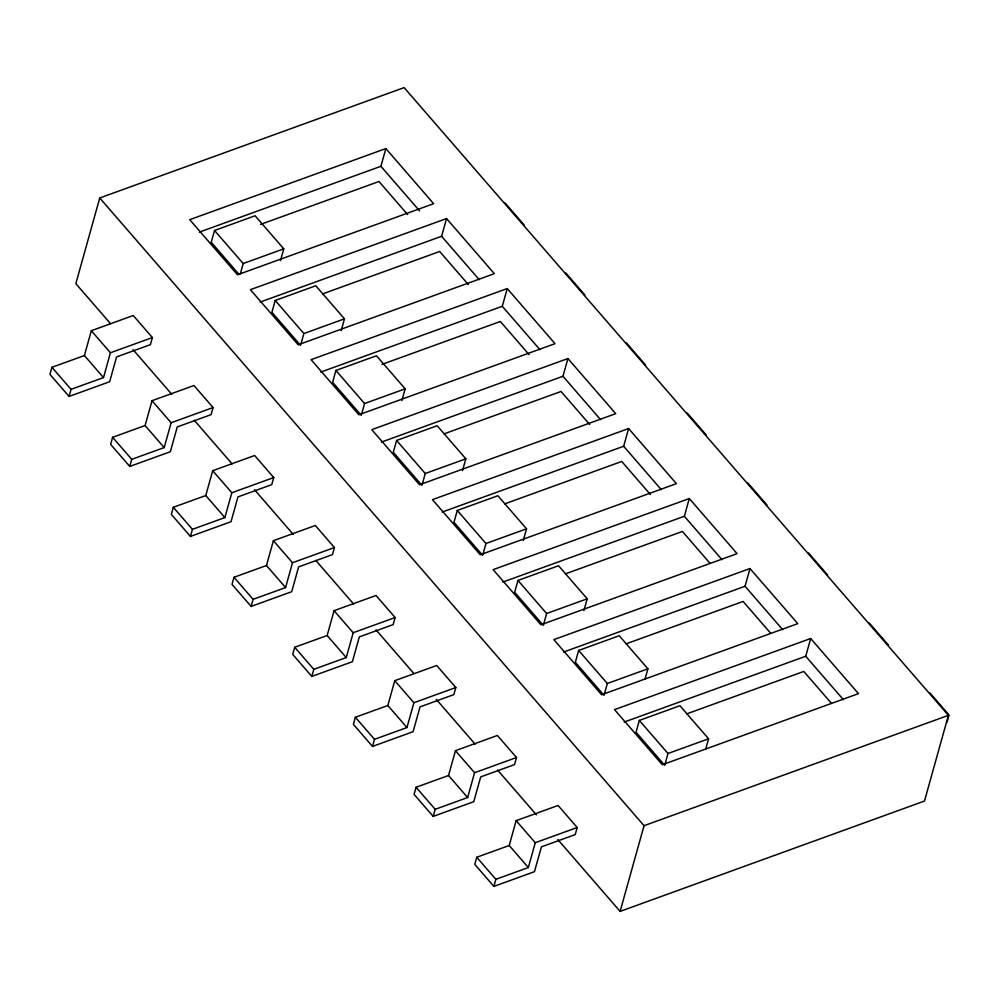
<?xml version="1.0" encoding="UTF-8"?>
<svg xmlns="http://www.w3.org/2000/svg" width="999" height="999" viewBox="0 0 999 999"><rect width="100%" height="100%" fill="white"/><g stroke="black" fill="none" stroke-linecap="round" stroke-linejoin="round"><path stroke-width="1.5" d="M51.936 367.307L49.95 374.4L69.068 396.441L109.653 381.73L116.583 356.918L150.399 344.655L152.372 337.562L133.267 315.509L91.321 330.719L84.403 355.544L51.936 367.307L71.041 389.348L69.068 396.441M557.817 839.535L620.117 911.388L924.487 801.036L948.413 715.346L404.133 87.612L99.75 197.964L75.824 283.654L110.552 323.688M71.041 389.348L103.509 377.585L110.439 352.759L152.372 337.562M112.612 437.3L110.639 444.393L129.758 466.433L170.342 451.723L177.273 426.91L211.089 414.647L213.062 407.555L193.956 385.514L152.01 400.711L145.08 425.537L112.612 437.3L131.731 459.34L129.758 466.433M280.482 260.652L283.778 248.838L255.107 215.772L214.523 230.482L211.226 242.295L238.898 274.226M131.731 459.34L164.198 447.577L171.129 422.752L213.062 407.555M173.302 507.292L171.328 514.385L190.447 536.426L231.031 521.715L237.949 496.903L271.778 484.64L273.751 477.547L254.645 455.507L212.7 470.704L205.769 495.529L173.302 507.292L192.42 529.345L190.447 536.426M240.309 273.888L243.194 263.549L283.778 248.838M341.171 330.644L344.468 318.831L315.796 285.764L275.212 300.474L271.915 312.287L300.587 345.354M192.42 529.345L224.887 517.569L231.818 492.744L273.751 477.547M233.991 577.285L232.018 584.378L251.124 606.418L291.708 591.708L298.639 566.895L332.467 554.632L334.44 547.539L315.334 525.499L273.389 540.696L266.458 565.521L233.991 577.285L253.109 599.338L251.124 606.418M300.999 343.881L303.883 333.541L344.468 318.831M199.388 232.105L380.906 166.296L385.864 148.564L433.641 203.684L237.487 274.787L189.71 219.68L385.864 148.564M401.848 400.636L405.157 388.823L376.486 355.756L335.901 370.467L332.605 382.28L361.276 415.359M253.109 599.338L285.577 587.562L292.507 562.737L334.44 547.539M294.68 647.277L292.707 654.37L311.813 676.41L352.397 661.7L359.328 636.887L393.156 624.625L395.129 617.532L376.011 595.491L334.078 610.689L327.148 635.514L294.68 647.277L313.798 669.33L311.813 676.41M361.688 413.873L364.573 403.534L405.157 388.823M260.077 302.098L441.595 236.288L446.553 218.556L494.33 273.676L298.177 344.78L250.387 289.673L446.553 218.556M462.537 470.629L465.846 458.816L437.175 425.749L396.591 440.459L393.281 452.285L421.953 485.352M313.798 669.33L346.266 657.554L353.196 632.729L395.129 617.532M355.369 717.27L353.396 724.362L372.502 746.415L413.087 731.693L420.017 706.88L453.846 694.617L455.819 687.524L436.7 665.484L394.767 680.681L387.837 705.506L355.369 717.27L374.488 739.322L372.502 746.415M422.365 483.866L425.262 473.526L465.846 458.816M320.766 372.09L502.285 306.281L507.242 288.561L555.019 343.668L358.866 414.772L311.076 359.665L507.242 288.561M457.28 510.452L453.971 522.277L482.642 555.344L485.951 543.518L526.535 528.808L497.864 495.741L457.28 510.452L485.951 543.518M374.488 739.322L406.955 727.547L413.886 702.734L455.819 687.524M416.059 787.262L414.086 794.355L433.191 816.408L473.776 801.685L480.706 776.872L514.522 764.61L516.508 757.517L497.39 735.476L455.457 750.674L448.526 775.499L416.059 787.262L435.177 809.315L433.191 816.408M381.456 442.082L562.974 376.273L567.919 358.554L615.709 413.661L419.555 484.765L371.765 429.657L567.919 358.554M523.226 540.621L526.535 528.808M517.969 580.444L514.66 592.27L543.331 625.337L546.64 613.511L587.225 598.801L558.553 565.734L517.969 580.444L546.64 613.511M435.177 809.315L467.644 797.539L474.575 772.726L516.508 757.517M476.748 857.254L474.775 864.347L493.881 886.4L534.465 871.677L541.396 846.865L575.212 834.602L577.197 827.509L558.079 805.469L516.146 820.666L509.215 845.491L476.748 857.254L495.866 879.307L493.881 886.4M442.145 512.075L623.663 446.266L628.608 428.546L676.398 483.653L480.244 554.77L432.455 499.65L628.608 428.546M583.916 610.626L587.225 598.801M578.646 650.436L575.349 662.262L604.02 695.329L607.33 683.503L647.901 668.793L619.23 635.726L578.646 650.436L607.33 683.503M495.866 879.307L528.334 867.532L535.264 842.719L577.197 827.509M502.834 582.067L684.352 516.258L689.298 498.538L737.087 553.646L540.934 624.762L493.144 569.642L689.298 498.538M645.017 679.133L647.901 668.793M705.706 749.125L708.591 738.785L679.919 705.719L639.335 720.429L636.038 732.255L663.723 764.173M620.117 911.388L644.043 825.698L948.413 715.346M664.71 765.321L668.006 753.496L708.591 738.785M563.523 652.06L745.042 586.251L749.987 568.531L797.776 623.638L601.623 694.755L553.833 639.635L749.987 568.531M624.213 722.052L805.731 656.243L810.676 638.523L858.466 693.631L662.312 764.747L614.522 709.627L810.676 638.523M947.064 722.102L949.05 715.022L929.932 692.969M260.577 224.413L378.971 181.493L407.642 214.56M322.727 293.868L439.66 251.486L468.331 284.553M381.955 364.398L500.349 321.478L529.02 354.545M444.105 433.853L561.038 391.471L589.71 424.538M504.795 503.846L621.728 461.463L650.399 494.53M565.484 573.838L682.404 531.456L710.089 563.386M626.173 643.831L743.094 601.448L770.778 633.378M686.85 713.835L803.783 671.44L831.468 703.371M505.119 203.022L524.225 225.062M565.809 273.014L584.914 295.055M626.498 343.007L645.604 365.047M687.187 412.999L706.293 435.04M747.876 482.992L766.982 505.032M808.553 552.984L827.671 575.024M869.242 622.976L888.361 645.029M380.906 166.296L419.543 210.851M441.595 236.288L479.22 279.683M502.285 306.281L539.91 349.675M562.974 376.273L600.599 419.667M623.663 446.266L661.288 489.66M684.352 516.258L721.965 559.652M745.042 586.251L782.654 629.645M805.731 656.243L843.343 699.637M214.523 230.482L243.194 263.549M275.212 300.474L303.883 333.541M335.901 370.467L364.573 403.534M396.591 440.459L425.262 473.526M639.335 720.429L668.006 753.496M99.75 197.964L644.043 825.698M133.017 349.6L171.816 394.355M194.281 420.267L232.068 463.848M254.533 489.747L293.344 534.502M315.809 560.414L353.584 603.995M376.049 629.907L413.836 673.476M436.301 699.387L475.112 744.143M497.577 770.054L536.376 814.809M91.321 330.719L110.439 352.759M152.01 400.711L171.129 422.752M212.7 470.704L231.818 492.744M273.389 540.696L292.507 562.737M334.078 610.689L353.196 632.729M394.767 680.681L413.886 702.734M455.457 750.674L474.575 772.726M516.146 820.666L535.264 842.719M84.403 355.544L103.509 377.585M145.08 425.537L164.198 447.577M205.769 495.529L224.887 517.569M266.458 565.521L285.577 587.562M327.148 635.514L346.266 657.554M387.837 705.506L406.955 727.547M448.526 775.499L467.644 797.539M509.215 845.491L528.334 867.532"/></g></svg>
